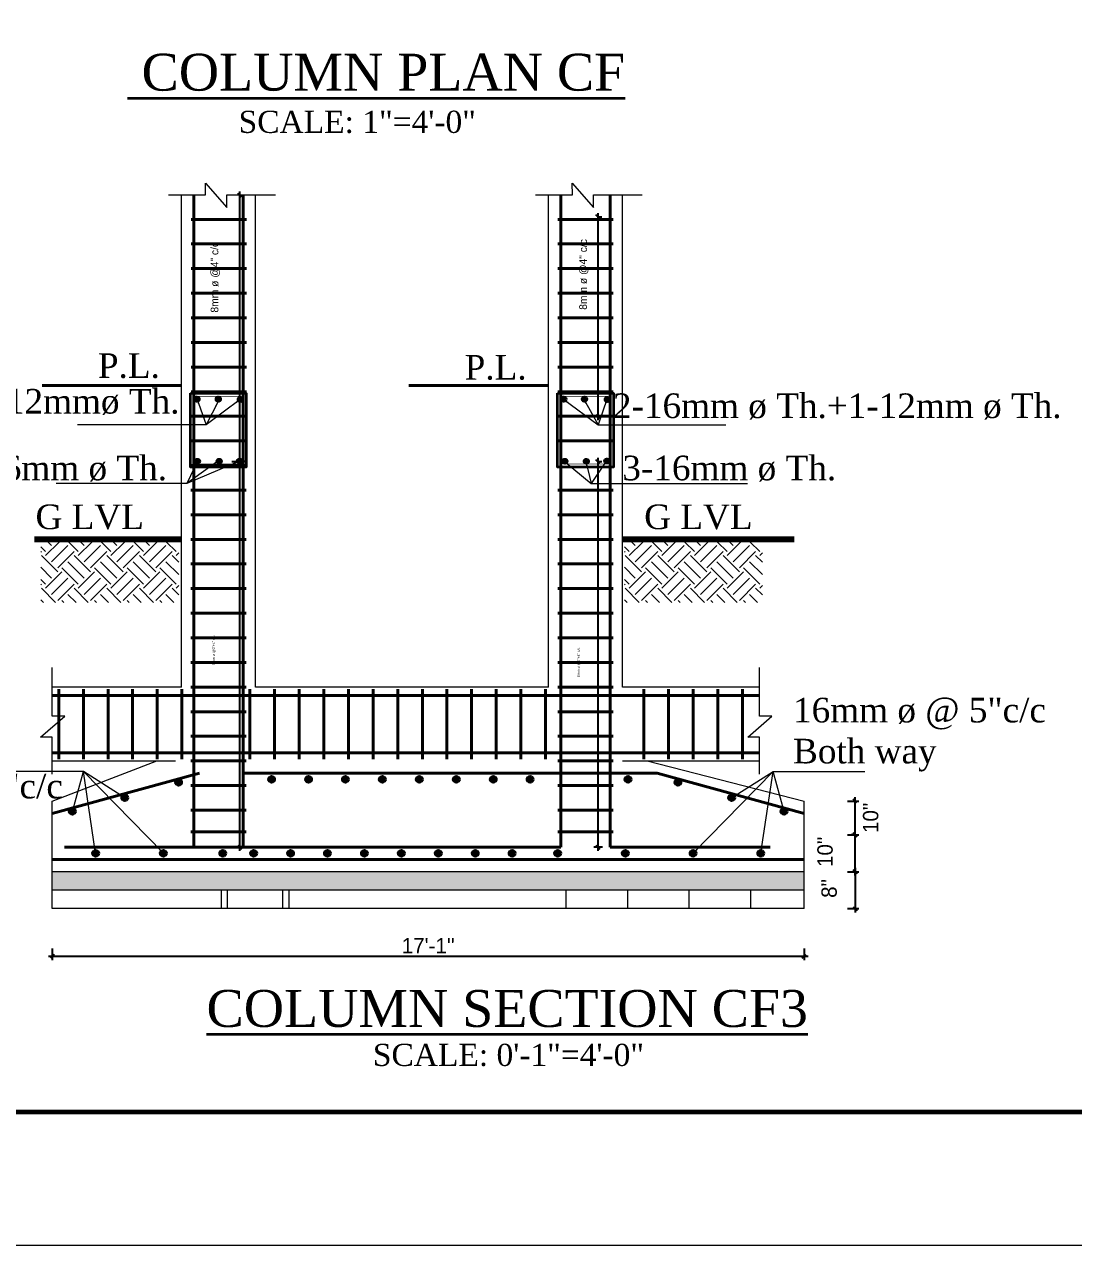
# Model space of a CAD drawing. Header units: inches. Extents: x -12073856 to 12321241, y -1226296 to 1319224.
# Drawn here: x 121516.4 to 121925.4, y 44298.9 to 44775.1 of the extents above; entities that cross this region are included whole.
import ezdxf
from ezdxf.enums import TextEntityAlignment as Align

# ---------------------------------------------------------------- set-up
doc = ezdxf.new("R2010")
doc.units = ezdxf.units.IN
doc.header["$MEASUREMENT"] = 0
doc.header["$PDMODE"] = 35
for name, color, linetype, lineweight in [('BORDER', 7, 'Continuous', 60), ('Column', 181, 'Continuous', 40), ('DIM_LINE', 173, 'Continuous', 20), ('HACTH', 253, 'Continuous', 5), ('Hatch', 9, 'Continuous', 9), ('ST-REINFOR', 201, 'Continuous', 40), ('TEXT', 255, 'Continuous', 35), ('TRENCH', 1, 'Continuous', 35), ('WALL ELV', 20, 'Continuous', 20), ('WALL SEC', 2, 'Continuous', 35), ('Window', 3, 'Continuous', 0)]:
    doc.layers.add(name, color=color, linetype=linetype, lineweight=lineweight)
doc.styles.add('NIR', font='COPRGTL.TTF')
doc.styles.add('ordinary', font='times.ttf')
doc.styles.get("Standard").update_dxf_attribs({"font": 'arial.ttf'})
doc.styles.add('TIMES 48', font='times.ttf', dxfattribs={"height": 4})
doc.dimstyles.new('Copy of Standard', dxfattribs={"dimtxt": 12, "dimasz": 4, "dimexe": 0, "dimexo": 6, "dimgap": 3, "dimtad": 1, "dimdec": 0, "dimzin": 0, "dimdsep": 46, "dimlunit": 4, "dimtxsty": 'Standard', "dimblk": 'ARCHTICK', "dimcen": 0.09, "dimdle": 3, "dimclrd": 256, "dimadec": 0, "dimazin": 0, "dimtfac": 1, "dimtdec": 0, "dimtofl": 0, "dimtmove": 0, "dimatfit": 3, "dimfxl": 1, "dimfxlon": 1, "dimtolj": 1, "dimtzin": 0, "dimlwd": -1, "dimarcsym": 0})
doc.dimstyles.new('nir 48', dxfattribs={"dimscale": 0.5, "dimtxt": 24, "dimasz": 3, "dimexe": 3, "dimexo": 6, "dimgap": 2, "dimtad": 3, "dimdec": 0, "dimzin": 3, "dimlunit": 4, "dimtxsty": 'NIR', "dimblk": 'OBLIQUE', "dimcen": 2.5, "dimdle": 3, "dimclrt": 3, "dimadec": 0, "dimazin": 0, "dimtfac": 1, "dimtdec": 0, "dimtmove": 2, "dimatfit": 3, "dimfxl": 1, "dimarcsym": 0})

# ---------------------------------------------------------------- blocks, each defined once
blk = doc.blocks.new('_ArchTick')
at = {"color": 0, "linetype": 'ByBlock', "const_width": 0.15}
blk.add_lwpolyline([(-0.5, -0.5), (0.5, 0.5)], dxfattribs=at)
blk = doc.blocks.new('_Oblique')
at = {"color": 0, "linetype": 'ByBlock', "lineweight": -2}
blk.add_line((-0.5, -0.5), (0.5, 0.5), dxfattribs=at)
blk = doc.blocks.new('*D1433')
at = {"layer": 'Defpoints', "color": 0, "transparency": 16777216}
for p in [(121597.94, 44708.44), (121600.25, 44604.59), (121606.43, 44604.59)]:
    blk.add_point(p, dxfattribs=at)
at = {"layer": 'DIM_LINE', "color": 0, "linetype": 'ByBlock', "lineweight": -2, "transparency": 16777216}
blk.add_line((121600.25, 44709.94), (121600.25, 44603.09), dxfattribs=at)
at = {"layer": 'DIM_LINE', "color": 0, "lineweight": -2, "transparency": 16777216}
for p, q in [((121600.25, 44708.44), (121601.75, 44708.44)), ((121603.25, 44604.59), (121598.75, 44604.59))]:
    blk.add_line(p, q, dxfattribs=at)
at = {"layer": 'DIM_LINE', "color": 0, "lineweight": -2, "transparency": 16777216, "xscale": 1.5, "yscale": 1.5, "zscale": 1.5}
for p, rotation in [((121600.25, 44708.44), 90), ((121600.25, 44604.59), 270)]:
    blk.add_blockref('_Oblique', p, dxfattribs=dict(at, rotation=rotation))
at = {"layer": 'DIM_LINE', "color": 3, "transparency": 16777216, "insert": (121590.78, 44676.49), "char_height": 3, "attachment_point": 5, "rotation": 90, "style": 'NIR'}
blk.add_mtext('8mm ø @4" c/c', dxfattribs=at)
blk = doc.blocks.new('*D1434')
at = {"layer": 'Defpoints', "color": 0, "transparency": 16777216}
for p in [(121584.83, 44604.59), (121600.25, 44454.27), (121601.63, 44454.27)]:
    blk.add_point(p, dxfattribs=at)
at = {"layer": 'DIM_LINE', "color": 0, "lineweight": -2, "transparency": 16777216}
for p, q in [((121597.25, 44604.59), (121601.75, 44604.59)), ((121600.25, 44454.27), (121598.75, 44454.27))]:
    blk.add_line(p, q, dxfattribs=at)
at = {"layer": 'DIM_LINE', "color": 0, "linetype": 'ByBlock', "lineweight": -2, "transparency": 16777216}
blk.add_line((121600.25, 44606.09), (121600.25, 44452.77), dxfattribs=at)
at = {"layer": 'DIM_LINE', "color": 0, "lineweight": -2, "transparency": 16777216, "xscale": 1.5, "yscale": 1.5, "zscale": 1.5}
for p, rotation in [((121600.25, 44604.59), 90), ((121600.25, 44454.27), 270)]:
    blk.add_blockref('_Oblique', p, dxfattribs=dict(at, rotation=rotation))
at = {"layer": 'DIM_LINE', "color": 3, "transparency": 16777216, "insert": (121590.21, 44531.08), "char_height": 1, "attachment_point": 5, "rotation": 90, "style": 'NIR'}
blk.add_mtext('8mm ø @6"+4" c/c', dxfattribs=at)
blk = doc.blocks.new('*D1435')
at = {"layer": 'Defpoints', "color": 0, "transparency": 16777216}
for p in [(121739.45, 44700.03), (121739.91, 44622.24), (121739.91, 44622.24)]:
    blk.add_point(p, dxfattribs=at)
at = {"layer": 'DIM_LINE', "color": 0, "linetype": 'ByBlock', "lineweight": -2, "transparency": 16777216}
blk.add_line((121739.91, 44701.53), (121739.91, 44620.74), dxfattribs=at)
at = {"layer": 'DIM_LINE', "color": 0, "lineweight": -2, "transparency": 16777216}
for p, q in [((121739.91, 44700.03), (121741.41, 44700.03)), ((121739.91, 44622.24), (121738.41, 44622.24))]:
    blk.add_line(p, q, dxfattribs=at)
at = {"layer": 'DIM_LINE', "color": 0, "lineweight": -2, "transparency": 16777216, "xscale": 1.5, "yscale": 1.5, "zscale": 1.5}
for p, rotation in [((121739.91, 44700.03), 90), ((121739.91, 44622.24), 270)]:
    blk.add_blockref('_Oblique', p, dxfattribs=dict(at, rotation=rotation))
at = {"layer": 'DIM_LINE', "color": 3, "transparency": 16777216, "insert": (121734.45, 44677.57), "char_height": 3, "attachment_point": 5, "rotation": 90, "style": 'NIR'}
blk.add_mtext('8mm ø @4" c/c', dxfattribs=at)
blk = doc.blocks.new('*D1436')
at = {"layer": 'Defpoints', "color": 0, "transparency": 16777216}
for p in [(121737.51, 44604.59), (121739.91, 44454.27), (121744.71, 44454.27)]:
    blk.add_point(p, dxfattribs=at)
at = {"layer": 'DIM_LINE', "color": 0, "linetype": 'ByBlock', "lineweight": -2, "transparency": 16777216}
blk.add_line((121739.91, 44606.09), (121739.91, 44452.77), dxfattribs=at)
at = {"layer": 'DIM_LINE', "color": 0, "lineweight": -2, "transparency": 16777216}
for p, q in [((121739.91, 44604.59), (121741.41, 44604.59)), ((121741.71, 44454.27), (121738.41, 44454.27))]:
    blk.add_line(p, q, dxfattribs=at)
at = {"layer": 'DIM_LINE', "color": 0, "lineweight": -2, "transparency": 16777216, "xscale": 1.5, "yscale": 1.5, "zscale": 1.5}
for p, rotation in [((121739.91, 44604.59), 90), ((121739.91, 44454.27), 270)]:
    blk.add_blockref('_Oblique', p, dxfattribs=dict(at, rotation=rotation))
at = {"layer": 'DIM_LINE', "color": 3, "transparency": 16777216, "insert": (121732.49, 44526.27), "char_height": 1, "attachment_point": 5, "rotation": 90, "style": 'NIR'}
blk.add_mtext('8mm ø @6"+4" c/c', dxfattribs=at)
blk = doc.blocks.new('*D1438')
at = {"layer": 'Defpoints', "color": 0, "transparency": 16777216}
for p in [(121795.93, 44444.67), (121795.93, 44430.27), (121840.2, 44430.27)]:
    blk.add_point(p, dxfattribs=at)
at = {"layer": 'DIM_LINE', "color": 0, "lineweight": -2, "transparency": 16777216}
for p, q in [((121837.2, 44444.67), (121841.7, 44444.67)), ((121837.2, 44430.27), (121841.7, 44430.27))]:
    blk.add_line(p, q, dxfattribs=at)
at = {"layer": 'DIM_LINE', "color": 0, "linetype": 'ByBlock', "lineweight": -2, "transparency": 16777216}
blk.add_line((121840.2, 44446.17), (121840.2, 44428.77), dxfattribs=at)
at = {"layer": 'DIM_LINE', "color": 0, "lineweight": -2, "transparency": 16777216, "xscale": 1.5, "yscale": 1.5, "zscale": 1.5}
for p, rotation in [((121840.2, 44444.67), 90), ((121840.2, 44430.27), 270)]:
    blk.add_blockref('_Oblique', p, dxfattribs=dict(at, rotation=rotation))
at = {"layer": 'DIM_LINE', "color": 3, "transparency": 16777216, "insert": (121830.11, 44438.13), "char_height": 6, "attachment_point": 5, "rotation": 90, "style": 'NIR'}
blk.add_mtext('8"', dxfattribs=at)
blk = doc.blocks.new('*D1439')
at = {"layer": 'Defpoints', "color": 0, "transparency": 16777216}
for p in [(121796.21, 44459.07), (121840.2, 44459.07), (121776.06, 44444.67)]:
    blk.add_point(p, dxfattribs=at)
at = {"layer": 'DIM_LINE', "color": 0, "lineweight": -2, "transparency": 16777216}
for p, q in [((121837.2, 44459.07), (121841.7, 44459.07)), ((121837.2, 44444.67), (121841.7, 44444.67))]:
    blk.add_line(p, q, dxfattribs=at)
at = {"layer": 'DIM_LINE', "color": 0, "linetype": 'ByBlock', "lineweight": -2, "transparency": 16777216}
blk.add_line((121840.2, 44443.17), (121840.2, 44460.57), dxfattribs=at)
at = {"layer": 'DIM_LINE', "color": 0, "lineweight": -2, "transparency": 16777216, "xscale": 1.5, "yscale": 1.5, "zscale": 1.5}
for p, rotation in [((121840.2, 44459.07), 90), ((121840.2, 44444.67), 270)]:
    blk.add_blockref('_Oblique', p, dxfattribs=dict(at, rotation=rotation))
at = {"layer": 'DIM_LINE', "color": 3, "transparency": 16777216, "insert": (121828.51, 44452.41), "char_height": 6, "attachment_point": 5, "rotation": 90, "style": 'NIR'}
blk.add_mtext('10"', dxfattribs=at)
blk = doc.blocks.new('*D1441')
at = {"layer": 'Defpoints', "color": 0, "transparency": 16777216}
for p in [(121527.23, 44430.27), (121820.35, 44430.27), (121820.35, 44411.69)]:
    blk.add_point(p, dxfattribs=at)
at = {"layer": 'DIM_LINE', "color": 0, "lineweight": -2, "transparency": 16777216}
for p, q in [((121527.23, 44414.69), (121527.23, 44410.19)), ((121820.35, 44414.69), (121820.35, 44410.19))]:
    blk.add_line(p, q, dxfattribs=at)
at = {"layer": 'DIM_LINE', "color": 0, "linetype": 'ByBlock', "lineweight": -2, "transparency": 16777216}
blk.add_line((121525.73, 44411.69), (121821.85, 44411.69), dxfattribs=at)
at = {"layer": 'DIM_LINE', "color": 0, "lineweight": -2, "transparency": 16777216, "xscale": 1.5, "yscale": 1.5, "zscale": 1.5, "rotation": 180}
blk.add_blockref('_Oblique', (121527.23, 44411.69), dxfattribs=at)
at = {"layer": 'DIM_LINE', "color": 0, "lineweight": -2, "transparency": 16777216, "xscale": 1.5, "yscale": 1.5, "zscale": 1.5}
blk.add_blockref('_Oblique', (121820.35, 44411.69), dxfattribs=at)
at = {"layer": 'DIM_LINE', "color": 3, "transparency": 16777216, "insert": (121673.79, 44415.83), "char_height": 6, "attachment_point": 5, "style": 'NIR'}
blk.add_mtext("17'-1''", dxfattribs=at)
blk = doc.blocks.new('*D1442')
at = {"layer": 'Defpoints', "color": 0, "transparency": 16777216}
for p in [(121820.35, 44472.24), (121840.19, 44472.24), (121840.2, 44459.07)]:
    blk.add_point(p, dxfattribs=at)
at = {"layer": 'DIM_LINE', "color": 0, "lineweight": -2, "transparency": 16777216}
for p, q in [((121837.19, 44472.24), (121841.69, 44472.24)), ((121840.19, 44459.07), (121838.69, 44459.07))]:
    blk.add_line(p, q, dxfattribs=at)
at = {"layer": 'DIM_LINE', "color": 0, "linetype": 'ByBlock', "lineweight": -2, "transparency": 16777216}
blk.add_line((121840.19, 44457.57), (121840.19, 44473.74), dxfattribs=at)
at = {"layer": 'DIM_LINE', "color": 0, "lineweight": -2, "transparency": 16777216, "xscale": 1.5, "yscale": 1.5, "zscale": 1.5}
for p, rotation in [((121840.19, 44472.24), 90), ((121840.19, 44459.07), 270)]:
    blk.add_blockref('_Oblique', p, dxfattribs=dict(at, rotation=rotation))
at = {"layer": 'DIM_LINE', "color": 3, "transparency": 16777216, "insert": (121846.29, 44465.66), "char_height": 6, "attachment_point": 5, "rotation": 90, "style": 'NIR'}
blk.add_mtext('10"', dxfattribs=at)

msp = doc.modelspace()

# ---------------------------------------------------------------- hatches: boundary and pattern name
at = {"layer": 'HACTH'}
h = msp.add_hatch(dxfattribs=at)
h.set_pattern_fill('AR-CONC', color=256, scale=1.2, style=0)
h.set_pattern_definition([(50, (-48570.048, 216513.806), (8.6071222, -0.75302562), [0.9, -9.9]), (355, (-48570.048, 216513.806), (-1.665016, 9.0263056), [0.72, -7.92]), (100.4514, (-48569.331, 216513.7436), (6.94211258, 8.2732745), [0.76488228, -8.41370534]), (46.1842, (-48570.048, 216516.206), (12.8068926, -1.98622817), [1.35, -14.85]), (96.6356, (-48568.981, 216516.041), (11.21595247, 11.68941445), [1.14732346, -12.620556]), (351.1842, (-48570.048, 216516.206), (11.21594334, 11.6894232), [1.08, -11.88]), (21, (-48568.848, 216515.606), (7.16288463, -4.83142669), [0.9, -9.9]), (326, (-48568.848, 216515.606), (2.91978398, 8.70180054), [0.72, -7.92]), (71.4514, (-48568.251, 216515.204), (10.08267154, 3.87036596), [0.76488228, -8.41370534]), (37.5, (-48570.0482, 216513.8063), (0.145918264, 3.994726246), [0, -7.824, 0, -8.04, 0, -7.95]), (7.5, (-48570.048, 216513.8063), (3.15683445, 4.73294054), [0, -4.584, 0, -7.644, 0, -3.03]), (327.5, (-48572.7242, 216513.8063), (6.405869234, -0.27065846), [0, -3, 0, -9.36, 0, -12.42]), (317.5, (-48573.924, 216513.8063), (6.99823403, 1.20125979), [0, -3.9, 0, -6.216, 0, -8.82])])
h.paths.add_polyline_path([(121527.23, 44444.67), (121527.23, 44437.47), (121820.35, 44437.47), (121820.35, 44444.67)])
at = {"layer": 'Hatch'}
h = msp.add_hatch(dxfattribs=at)
h.set_pattern_fill('EARTH', color=256, scale=36, angle=45, style=0)
h.set_pattern_definition([(45, (33973.972, 4661.138), (1e-15, 12.7279221), [9, -9]), (45, (33971.585, 4663.524), (1e-15, 12.7279221), [9, -9]), (45, (33969.199, 4665.911), (1e-15, 12.7279221), [9, -9]), (135, (33969.199, 4667.502), (-12.7279221, 1e-15), [9, -9]), (135, (33971.585, 4669.888), (-12.7279221, 1e-15), [9, -9]), (135, (33973.972, 4672.275), (-12.7279221, 1e-15), [9, -9])])
h.paths.add_polyline_path([(121576.52, 44573.23), (121522.75, 44573.23), (121522.75, 44549.7), (121576.52, 44549.7)])
h = msp.add_hatch(dxfattribs=at)
h.set_pattern_fill('EARTH', color=256, scale=36, angle=45, style=0)
h.set_pattern_definition([(45, (34201.505, 4661.138), (1e-15, 12.7279221), [9, -9]), (45, (34199.119, 4663.524), (1e-15, 12.7279221), [9, -9]), (45, (34196.7325, 4665.911), (1e-15, 12.7279221), [9, -9]), (135, (34196.7325, 4667.502), (-12.7279221, 1e-15), [9, -9]), (135, (34199.119, 4669.888), (-12.7279221, 1e-15), [9, -9]), (135, (34201.505, 4672.275), (-12.7279221, 1e-15), [9, -9])])
h.paths.add_polyline_path([(121804.05, 44573.23), (121750.28, 44573.23), (121750.28, 44549.7), (121804.05, 44549.7)])
at = {"layer": 'WALL SEC'}
for points in [[(121582.73, 44628.95, 1), (121584.45, 44628.95, 1)], [(121582.73, 44628.95, 1), (121584.45, 44628.95, 1)], [(121584.49, 44628.95, -1), (121582.76, 44628.95, -1)], [(121591.06, 44628.94, 1), (121592.79, 44628.94, 1)], [(121591.06, 44628.94, 1), (121592.79, 44628.94, 1)], [(121592.82, 44628.94, -1), (121591.1, 44628.94, -1)], [(121599.65, 44628.82, 1), (121601.38, 44628.82, 1)], [(121599.65, 44628.82, 1), (121601.38, 44628.82, 1)], [(121601.41, 44628.82, -1), (121599.69, 44628.82, -1)], [(121725.79, 44628.95, 1), (121727.52, 44628.95, 1)], [(121725.79, 44628.95, 1), (121727.52, 44628.95, 1)], [(121727.56, 44628.95, -1), (121725.83, 44628.95, -1)], [(121733.83, 44628.94, 1), (121735.55, 44628.94, 1)], [(121733.83, 44628.94, 1), (121735.55, 44628.94, 1)], [(121735.59, 44628.94, -1), (121733.86, 44628.94, -1)], [(121742.72, 44628.82, 1), (121744.44, 44628.82, 1)], [(121742.72, 44628.82, 1), (121744.44, 44628.82, 1)], [(121744.48, 44628.82, -1), (121742.75, 44628.82, -1)], [(121582.98, 44604.74, 1), (121584.7, 44604.74, 1)], [(121582.98, 44604.74, 1), (121584.7, 44604.74, 1)], [(121584.74, 44604.74, -1), (121583.01, 44604.74, -1)], [(121591.38, 44604.74, 1), (121593.1, 44604.74, 1)], [(121591.38, 44604.74, 1), (121593.1, 44604.74, 1)], [(121593.14, 44604.74, -1), (121591.41, 44604.74, -1)], [(121599.37, 44604.8, 1), (121601.1, 44604.8, 1)], [(121599.37, 44604.8, 1), (121601.1, 44604.8, 1)], [(121601.13, 44604.8, -1), (121599.41, 44604.8, -1)], [(121726.14, 44604.74, 1), (121727.86, 44604.74, 1)], [(121726.14, 44604.74, 1), (121727.86, 44604.74, 1)], [(121727.9, 44604.74, -1), (121726.17, 44604.74, -1)], [(121734.54, 44604.74, 1), (121736.26, 44604.74, 1)], [(121734.54, 44604.74, 1), (121736.26, 44604.74, 1)], [(121736.3, 44604.74, -1), (121734.57, 44604.74, -1)], [(121742.53, 44604.8, 1), (121744.26, 44604.8, 1)], [(121742.53, 44604.8, 1), (121744.26, 44604.8, 1)], [(121744.3, 44604.8, -1), (121742.57, 44604.8, -1)], [(121575.26, 44479.49, 1), (121577.66, 44479.49, 1)], [(121613.92, 44480.69, -1), (121611.52, 44480.69, -1)], [(121628.32, 44480.69, -1), (121625.92, 44480.69, -1)], [(121642.72, 44480.69, -1), (121640.32, 44480.69, -1)], [(121657.12, 44480.69, -1), (121654.72, 44480.69, -1)], [(121671.52, 44480.69, -1), (121669.12, 44480.69, -1)], [(121685.92, 44480.69, -1), (121683.52, 44480.69, -1)], [(121700.32, 44480.69, -1), (121697.92, 44480.69, -1)], [(121714.72, 44480.69, -1), (121712.32, 44480.69, -1)], [(121752.89, 44480.69, -1), (121750.49, 44480.69, -1)], [(121772.32, 44479.49, -1), (121769.92, 44479.49, -1)], [(121554.3, 44473.52, 1), (121556.7, 44473.52, 1)], [(121793.28, 44473.52, -1), (121790.88, 44473.52, -1)], [(121533.87, 44468.17, 1), (121536.27, 44468.17, 1)], [(121813.71, 44468.17, -1), (121811.31, 44468.17, -1)], [(121545.33, 44451.86, 1), (121542.93, 44451.86, 1)], [(121571.73, 44451.86, 1), (121569.33, 44451.86, 1)], [(121592.51, 44451.86, -1), (121594.91, 44451.86, -1)], [(121604.51, 44451.86, -1), (121606.91, 44451.86, -1)], [(121618.91, 44451.86, -1), (121621.31, 44451.86, -1)], [(121633.31, 44451.86, -1), (121635.71, 44451.86, -1)], [(121647.71, 44451.86, -1), (121650.11, 44451.86, -1)], [(121662.11, 44451.86, -1), (121664.51, 44451.86, -1)], [(121676.51, 44451.86, -1), (121678.91, 44451.86, -1)], [(121690.91, 44451.86, -1), (121693.31, 44451.86, -1)], [(121705.31, 44451.86, -1), (121707.71, 44451.86, -1)], [(121723.05, 44451.86, -1), (121725.45, 44451.86, -1)], [(121749.45, 44451.86, -1), (121751.85, 44451.86, -1)], [(121775.85, 44451.86, -1), (121778.25, 44451.86, -1)], [(121802.25, 44451.86, -1), (121804.65, 44451.86, -1)]]:
    msp.add_hatch(color=256, dxfattribs=at).paths.add_polyline_path(points)

# ---------------------------------------------------------------- linework, layer by layer
at = {"layer": 'BORDER'}
msp.add_lwpolyline([(123444.42, 46441.74), (123444.42, 44350.89), (120381.59, 44350.89), (120381.59, 46441.74)], close=True, dxfattribs=at)
at = {"layer": 'Column', "const_width": 0.24}
for points in [[(121583.47, 44630.08), (121600.43, 44630.08, -0.414214), (121601.63, 44628.88), (121601.63, 44604.88, -0.414214), (121600.43, 44603.68), (121583.47, 44603.68, -0.414214), (121582.27, 44604.88), (121582.27, 44628.88, -0.414214)], [(121726.63, 44630.08), (121743.59, 44630.08, -0.414214), (121744.79, 44628.88), (121744.79, 44604.88, -0.414214), (121743.59, 44603.68), (121726.63, 44603.68, -0.414214), (121725.43, 44604.88), (121725.43, 44628.88, -0.414214)]]:
    msp.add_lwpolyline(points, format="xyb", close=True, dxfattribs=at)
at = {"layer": 'DIM_LINE'}
for p, q in [((121601.72, 44628.88), (121600.82, 44627.61)), ((121744.79, 44628.88), (121743.89, 44627.61))]:
    msp.add_line(p, q, dxfattribs=at)
at = {"layer": 'DIM_LINE', "const_width": 2.4}
for points in [[(121520.21, 44574.27), (121577.63, 44574.27)], [(121816.53, 44574.27), (121749.51, 44574.27)]]:
    msp.add_lwpolyline(points, dxfattribs=at)
at = {"layer": 'HACTH'}
for p, q in [((121593.15, 44430.27), (121593.15, 44437.47)), ((121595.55, 44430.27), (121595.55, 44437.47)), ((121617.15, 44430.27), (121617.15, 44437.47)), ((121619.55, 44430.27), (121619.55, 44437.47)), ((121727.55, 44430.27), (121727.55, 44437.47)), ((121751.55, 44430.27), (121751.55, 44437.47)), ((121775.55, 44430.27), (121775.55, 44437.47)), ((121799.55, 44430.27), (121799.55, 44437.47))]:
    msp.add_line(p, q, dxfattribs=at)
at = {"layer": 'Hatch', "linetype": 'Continuous'}
for points in [[(121572.58, 44708.67), (121586.98, 44708.67), (121586.98, 44713.22), (121595.21, 44703.75), (121595.21, 44708.67), (121614.21, 44708.67)], [(121715.57, 44708.67), (121729.97, 44708.67), (121729.96, 44713.22), (121738.19, 44703.75), (121738.2, 44708.67), (121757.2, 44708.67)], [(121527.23, 44482.74), (121527.23, 44497.13), (121522.69, 44497.13), (121532.15, 44505.36), (121527.23, 44505.36), (121527.23, 44524.36)], [(121802.87, 44482.74), (121802.87, 44497.13), (121798.33, 44497.13), (121807.79, 44505.36), (121802.87, 44505.36), (121802.87, 44524.36)]]:
    msp.add_lwpolyline(points, dxfattribs=at)
at = {"layer": 'ST-REINFOR'}
for p, q in [((121582.43, 44454.27), (121582.43, 44708.67)), ((121601.63, 44454.27), (121601.63, 44708.67)), ((121725.51, 44454.27), (121725.51, 44708.67)), ((121744.71, 44454.27), (121744.71, 44708.67)), ((121581.32, 44699.07), (121602.92, 44699.07)), ((121724.31, 44699.07), (121745.91, 44699.07)), ((121581.32, 44689.47), (121602.92, 44689.47)), ((121724.31, 44689.47), (121745.91, 44689.47)), ((121581.32, 44679.87), (121602.92, 44679.87)), ((121724.31, 44679.87), (121745.91, 44679.87)), ((121581.32, 44670.27), (121602.92, 44670.27)), ((121724.31, 44670.27), (121745.91, 44670.27)), ((121581.32, 44660.67), (121602.92, 44660.67)), ((121724.31, 44660.67), (121745.91, 44660.67)), ((121581.32, 44651.07), (121602.92, 44651.07)), ((121724.31, 44651.07), (121745.91, 44651.07)), ((121581.32, 44641.47), (121602.92, 44641.47)), ((121724.31, 44641.47), (121745.91, 44641.47)), ((121577.72, 44634.27), (121523.28, 44634.27)), ((121720.71, 44634.27), (121666.27, 44634.27)), ((121581.32, 44631.87), (121602.92, 44631.87)), ((121724.31, 44631.87), (121745.91, 44631.87)), ((121581.32, 44622.27), (121602.92, 44622.27)), ((121724.31, 44622.27), (121745.91, 44622.27)), ((121581.23, 44612.67), (121602.83, 44612.67)), ((121724.31, 44612.67), (121745.91, 44612.67)), ((121581.23, 44603.07), (121602.83, 44603.07)), ((121581.23, 44593.47), (121602.83, 44593.47)), ((121724.31, 44593.47), (121745.91, 44593.47)), ((121581.23, 44583.87), (121602.83, 44583.87)), ((121724.31, 44583.87), (121745.91, 44583.87)), ((121581.23, 44574.27), (121602.83, 44574.27)), ((121724.31, 44574.27), (121745.91, 44574.27)), ((121581.23, 44564.67), (121602.83, 44564.67)), ((121724.31, 44564.67), (121745.91, 44564.67)), ((121581.23, 44555.07), (121602.83, 44555.07)), ((121724.31, 44555.07), (121745.91, 44555.07)), ((121581.23, 44545.47), (121602.83, 44545.47)), ((121724.31, 44545.47), (121745.91, 44545.47)), ((121581.23, 44535.87), (121602.83, 44535.87)), ((121724.31, 44535.87), (121745.91, 44535.87)), ((121581.23, 44526.27), (121602.83, 44526.27)), ((121724.31, 44526.27), (121745.91, 44526.27)), ((121529.75, 44515.82), (121529.75, 44488.58)), ((121539.35, 44515.82), (121539.35, 44488.58)), ((121548.95, 44515.82), (121548.95, 44488.58)), ((121558.55, 44515.82), (121558.55, 44488.58)), ((121568.15, 44515.82), (121568.15, 44488.58)), ((121577.75, 44515.82), (121577.75, 44488.58)), ((121581.23, 44516.67), (121602.83, 44516.67)), ((121604.3, 44515.82), (121604.3, 44488.58)), ((121613.9, 44515.82), (121613.9, 44488.58)), ((121623.5, 44515.82), (121623.5, 44488.58)), ((121633.1, 44515.82), (121633.1, 44488.58)), ((121642.7, 44515.82), (121642.7, 44488.58)), ((121652.3, 44515.82), (121652.3, 44488.58)), ((121661.9, 44515.82), (121661.9, 44488.58)), ((121671.5, 44515.82), (121671.5, 44488.58)), ((121681.1, 44515.82), (121681.1, 44488.58)), ((121690.7, 44515.82), (121690.7, 44488.58)), ((121700.3, 44515.82), (121700.3, 44488.58)), ((121709.9, 44515.82), (121709.9, 44488.58)), ((121719.5, 44515.82), (121719.5, 44488.58)), ((121724.31, 44516.67), (121745.91, 44516.67)), ((121757.9, 44515.82), (121757.9, 44488.58)), ((121767.5, 44515.82), (121767.5, 44488.58)), ((121777.1, 44515.82), (121777.1, 44488.58)), ((121786.7, 44515.82), (121786.7, 44488.58)), ((121796.3, 44515.82), (121796.3, 44488.58)), ((121527.23, 44513.35), (121802.87, 44513.35)), ((121581.23, 44507.07), (121602.83, 44507.07)), ((121724.31, 44507.07), (121745.91, 44507.07)), ((121581.23, 44497.47), (121602.83, 44497.47)), ((121724.31, 44497.47), (121745.91, 44497.47)), ((121802.87, 44491.06), (121527.23, 44491.08)), ((121581.23, 44487.87), (121602.83, 44487.87)), ((121724.31, 44487.87), (121745.91, 44487.87)), ((121584.56, 44483.07), (121527.23, 44467.4)), ((121601.63, 44483.07), (121745.95, 44483.07)), ((121763.02, 44483.07), (121688.03, 44483.07)), ((121763.02, 44483.07), (121820.35, 44467.4)), ((121581.23, 44478.27), (121602.83, 44478.27)), ((121724.31, 44478.27), (121745.91, 44478.27)), ((121581.23, 44468.67), (121602.83, 44468.67)), ((121724.31, 44468.67), (121745.91, 44468.67)), ((121581.23, 44460.26), (121602.83, 44460.26)), ((121724.31, 44460.26), (121745.91, 44460.26)), ((121532.03, 44454.27), (121584.9, 44454.27)), ((121551.23, 44454.27), (121613.63, 44454.27)), ((121725.51, 44454.27), (121601.63, 44454.27)), ((121744.71, 44454.27), (121807.11, 44454.27)), ((121820.35, 44449.47), (121527.23, 44449.47))]:
    msp.add_line(p, q, dxfattribs=at)
at = {"layer": 'TRENCH'}
for points in [[(121581.07, 44631.28), (121602.83, 44631.28), (121602.83, 44602.48), (121581.07, 44602.48)], [(121724.23, 44631.28), (121745.99, 44631.28), (121745.99, 44602.48), (121724.23, 44602.48)]]:
    msp.add_lwpolyline(points, close=True, dxfattribs=at)
at = {"layer": 'WALL ELV'}
for p, q in [((121577.63, 44516.67), (121577.63, 44708.67)), ((121606.43, 44516.67), (121606.43, 44708.67)), ((121720.71, 44516.67), (121720.71, 44708.67)), ((121749.51, 44516.67), (121749.51, 44708.67)), ((121577.63, 44516.67), (121527.23, 44516.67)), ((121720.71, 44516.67), (121606.43, 44516.67)), ((121802.87, 44516.67), (121749.51, 44516.67)), ((121527.23, 44487.87), (121575.23, 44487.87)), ((121527.23, 44472.24), (121568.03, 44487.87)), ((121749.51, 44487.87), (121802.87, 44487.87)), ((121759.11, 44487.87), (121820.35, 44472.24)), ((121527.23, 44430.27), (121527.23, 44472.24)), ((121820.35, 44430.27), (121820.35, 44472.24)), ((121820.35, 44444.67), (121527.23, 44444.67)), ((121820.35, 44437.47), (121527.23, 44437.47)), ((121820.35, 44430.27), (121527.23, 44430.27))]:
    msp.add_line(p, q, dxfattribs=at)
at = {"layer": 'WALL SEC'}
for centre, radius in [((121583.59, 44628.95), 0.864), ((121583.59, 44628.95), 0.864), ((121583.63, 44628.95), 0.864), ((121591.92, 44628.94), 0.864), ((121591.92, 44628.94), 0.864), ((121591.96, 44628.94), 0.864), ((121600.51, 44628.82), 0.864), ((121600.51, 44628.82), 0.864), ((121600.55, 44628.82), 0.864), ((121726.66, 44628.95), 0.864), ((121726.66, 44628.95), 0.864), ((121726.69, 44628.95), 0.864), ((121734.69, 44628.94), 0.864), ((121734.69, 44628.94), 0.864), ((121734.73, 44628.94), 0.864), ((121743.58, 44628.82), 0.864), ((121743.58, 44628.82), 0.864), ((121743.62, 44628.82), 0.864), ((121583.84, 44604.74), 0.864), ((121583.84, 44604.74), 0.864), ((121583.88, 44604.74), 0.864), ((121592.24, 44604.74), 0.864), ((121592.24, 44604.74), 0.864), ((121592.28, 44604.74), 0.864), ((121600.23, 44604.8), 0.864), ((121600.23, 44604.8), 0.864), ((121600.27, 44604.8), 0.864), ((121727, 44604.74), 0.864), ((121727, 44604.74), 0.864), ((121727.04, 44604.74), 0.864), ((121735.4, 44604.74), 0.864), ((121735.4, 44604.74), 0.864), ((121735.44, 44604.74), 0.864), ((121743.39, 44604.8), 0.864), ((121743.39, 44604.8), 0.864), ((121743.43, 44604.8), 0.864), ((121576.46, 44479.49), 1.2), ((121612.72, 44480.69), 1.2), ((121627.12, 44480.69), 1.2), ((121641.52, 44480.69), 1.2), ((121655.92, 44480.69), 1.2), ((121670.32, 44480.69), 1.2), ((121684.72, 44480.69), 1.2), ((121699.12, 44480.69), 1.2), ((121713.52, 44480.69), 1.2), ((121751.69, 44480.69), 1.2), ((121771.12, 44479.49), 1.2), ((121555.5, 44473.52), 1.2), ((121792.08, 44473.52), 1.2), ((121535.07, 44468.17), 1.2), ((121812.51, 44468.17), 1.2), ((121544.13, 44451.86), 1.2), ((121570.53, 44451.86), 1.2), ((121593.71, 44451.86), 1.2), ((121605.71, 44451.86), 1.2), ((121620.11, 44451.86), 1.2), ((121634.51, 44451.86), 1.2), ((121648.91, 44451.86), 1.2), ((121663.31, 44451.86), 1.2), ((121677.71, 44451.86), 1.2), ((121692.11, 44451.86), 1.2), ((121706.51, 44451.86), 1.2), ((121724.25, 44451.86), 1.2), ((121750.65, 44451.86), 1.2), ((121777.05, 44451.86), 1.2), ((121803.45, 44451.86), 1.2)]:
    msp.add_circle(centre, radius, dxfattribs=at)
at = {"layer": 'Window'}
msp.add_lwpolyline([(123496.42, 46493.74), (123496.42, 44298.89), (120329.59, 44298.89), (120329.59, 46493.74)], close=True, dxfattribs=at)

# ---------------------------------------------------------------- texts
at = {"style": 'ordinary'}
for p in [(121557.08, 44642.04), (121700.07, 44641.37)]:
    msp.add_text('P.L.', height=9.6, dxfattribs=at).set_placement(p, align=Align.MIDDLE_CENTER)
at = {"char_height": 9.6, "width": 109.3321, "attachment_point": 5, "style": 'ordinary'}
for insert in [(121541.82, 44582.96), (121779.11, 44582.96)]:
    msp.add_mtext('{\\fTimes New Roman|b0|i0|c0|p18;G LVL}', dxfattribs=dict(at, insert=insert))
at = {"layer": 'TEXT', "style": 'TIMES 48'}
for s, p in [('%%U COLUMN PLAN CF', (121556.6, 44749.26)), ('%%UCOLUMN SECTION CF3', (121587.36, 44384.16))]:
    msp.add_text(s, height=14.4, dxfattribs=at).set_placement(p)
msp.add_text('SCALE: 0\'-1"=4\'-0"', height=8.64, dxfattribs=at).set_placement((121705.06, 44373.25), align=Align.MIDDLE_CENTER)
at = {"layer": 'TEXT', "insert": (121646.12, 44737), "char_height": 8.64, "width": 259.7181, "attachment_point": 5, "style": 'TIMES 48'}
msp.add_mtext('SCALE: 1"=4\'-0"', dxfattribs=at)
at = {"layer": 'TEXT', "color": 3, "char_height": 9.6, "attachment_point": 7, "style": 'TIMES 48'}
for s, insert in [('2-16mmø Th.+1-12mmø Th.', (121409.14, 44622.73)), ('16mm ø @ 5"c/c\\PBoth way', (121816.01, 44483.74)), ('16mm ø @ 5"c/c\\PBoth way', (121432.75, 44454.1))]:
    msp.add_mtext(s, dxfattribs=dict(at, insert=insert))
at = {"layer": 'TEXT', "char_height": 9.6, "attachment_point": 9, "style": 'TIMES 48'}
for s, insert in [('2-16mm ø Th.+1-12mm ø Th.', (121920.71, 44620.99)), ('3-16mm ø Th.', (121571.96, 44596.72)), ('3-16mm ø Th.', (121832.83, 44596.72))]:
    msp.add_mtext(s, dxfattribs=dict(at, insert=insert))

# ---------------------------------------------------------------- dimensions: what is measured, and where the dimension line sits
at = {"layer": 'DIM_LINE'}
for base, p1, p2, angle, text, override, picture, middle in [((121600.25, 44604.59), (121597.94, 44708.44), (121606.43, 44604.59), 270, '8mm ø @4" c/c', {"dimtxt": 6, "dimfxl": 6, "dimfxlon": 1, "dimarcsym": 1}, '*D1433', (121590.78, 44676.49)), ((121739.91, 44622.24), (121739.45, 44700.03), (121739.91, 44622.24), 270, '8mm ø @4" c/c', {"dimtxt": 6, "dimfxl": 6, "dimfxlon": 1, "dimarcsym": 1}, '*D1435', (121734.45, 44677.57)), ((121600.25, 44454.27), (121584.83, 44604.59), (121601.63, 44454.27), 270, '8mm ø @6"+4" c/c', {"dimtxt": 2, "dimfxl": 6, "dimfxlon": 1, "dimarcsym": 1}, '*D1434', (121590.21, 44531.08)), ((121739.91, 44454.27), (121737.51, 44604.59), (121744.71, 44454.27), 270, '8mm ø @6"+4" c/c', {"dimtxt": 2, "dimfxl": 6, "dimfxlon": 1, "dimarcsym": 1}, '*D1436', (121732.49, 44526.27)), ((121840.2, 44459.07), (121776.06, 44444.67), (121796.21, 44459.07), 90, '10"', {"dimtxt": 12, "dimfxl": 6, "dimfxlon": 1, "dimarcsym": 1}, '*D1439', (121828.51, 44452.41)), ((121840.2, 44430.27), (121795.93, 44444.67), (121795.93, 44430.27), 90, '8"', {"dimtxt": 12, "dimfxl": 6, "dimfxlon": 1, "dimarcsym": 1}, '*D1438', (121830.11, 44438.13))]:
    dim = msp.add_linear_dim(base=base, p1=p1, p2=p2, angle=angle, text=text, dimstyle='nir 48', override=override, dxfattribs=at)
    dim.commit()
    dim.dimension.update_dxf_attribs({"geometry": picture, "text_midpoint": middle, "dimtype": 160})
dim = msp.add_linear_dim(base=(121840.19, 44472.24), p1=(121840.2, 44459.07), p2=(121820.35, 44472.24), angle=90, text='10"', dimstyle='nir 48', override={"dimtxt": 12, "dimfxl": 6, "dimfxlon": 1, "dimarcsym": 1}, dxfattribs=at)
dim.commit()
dim.dimension.update_dxf_attribs({"geometry": '*D1442', "text_midpoint": (121846.29, 44465.66)})
dim = msp.add_linear_dim(base=(121820.35, 44411.69), p1=(121527.23, 44430.27), p2=(121820.35, 44430.27), text="17'-1''", dimstyle='nir 48', override={"dimtxt": 12, "dimfxl": 6, "dimfxlon": 1, "dimarcsym": 1}, dxfattribs=at)
dim.commit()
dim.dimension.update_dxf_attribs({"geometry": '*D1441', "text_midpoint": (121673.79, 44415.83)})

# ---------------------------------------------------------------- leaders
at = {"layer": 'Hatch', "linetype": 'Continuous'}
for points in [[(121583.59, 44629.19), (121587.16, 44619), (121537.07, 44619)], [(121600.51, 44628.82), (121587.16, 44619), (121537.07, 44619)], [(121726.64, 44628.82), (121739.99, 44619), (121789.79, 44619)], [(121734.42, 44628.94), (121739.99, 44619), (121789.24, 44619)], [(121743.56, 44629.19), (121739.99, 44619), (121789.79, 44619)], [(121591.94, 44628.08), (121587.16, 44619), (121537.07, 44619)], [(121591.76, 44604.8), (121579.74, 44596.02), (121528.71, 44596.02)], [(121600.23, 44604.8), (121579.74, 44596.02), (121537.19, 44596.02)], [(121583.84, 44604.74), (121579.74, 44596.02), (121537.19, 44596.02)], [(121726.83, 44604.8), (121737.28, 44596.02), (121789.87, 44596.02)], [(121735.23, 44604.8), (121737.28, 44596.02), (121798.27, 44596.02)], [(121743.22, 44604.74), (121737.28, 44596.02), (121789.87, 44596.02)], [(121570.53, 44451.86), (121539.38, 44483.74), (121503.62, 44483.74)], [(121535.07, 44468.17), (121539.38, 44483.74), (121503.62, 44483.74)], [(121544.13, 44451.86), (121539.38, 44483.74), (121503.62, 44483.74)], [(121555.5, 44473.52), (121539.38, 44483.74), (121503.62, 44483.74)], [(121777.05, 44451.86), (121808.2, 44483.74), (121843.96, 44483.74)], [(121792.08, 44473.52), (121808.2, 44483.74), (121843.96, 44483.74)], [(121803.45, 44451.86), (121808.2, 44483.74), (121843.96, 44483.74)], [(121812.51, 44468.17), (121808.2, 44483.74), (121843.96, 44483.74)]]:
    msp.add_leader(points, dimstyle='Copy of Standard', override={"dimasz": 2, "dimtad": 0}, dxfattribs=at)

doc.saveas('drawing.dxf')
